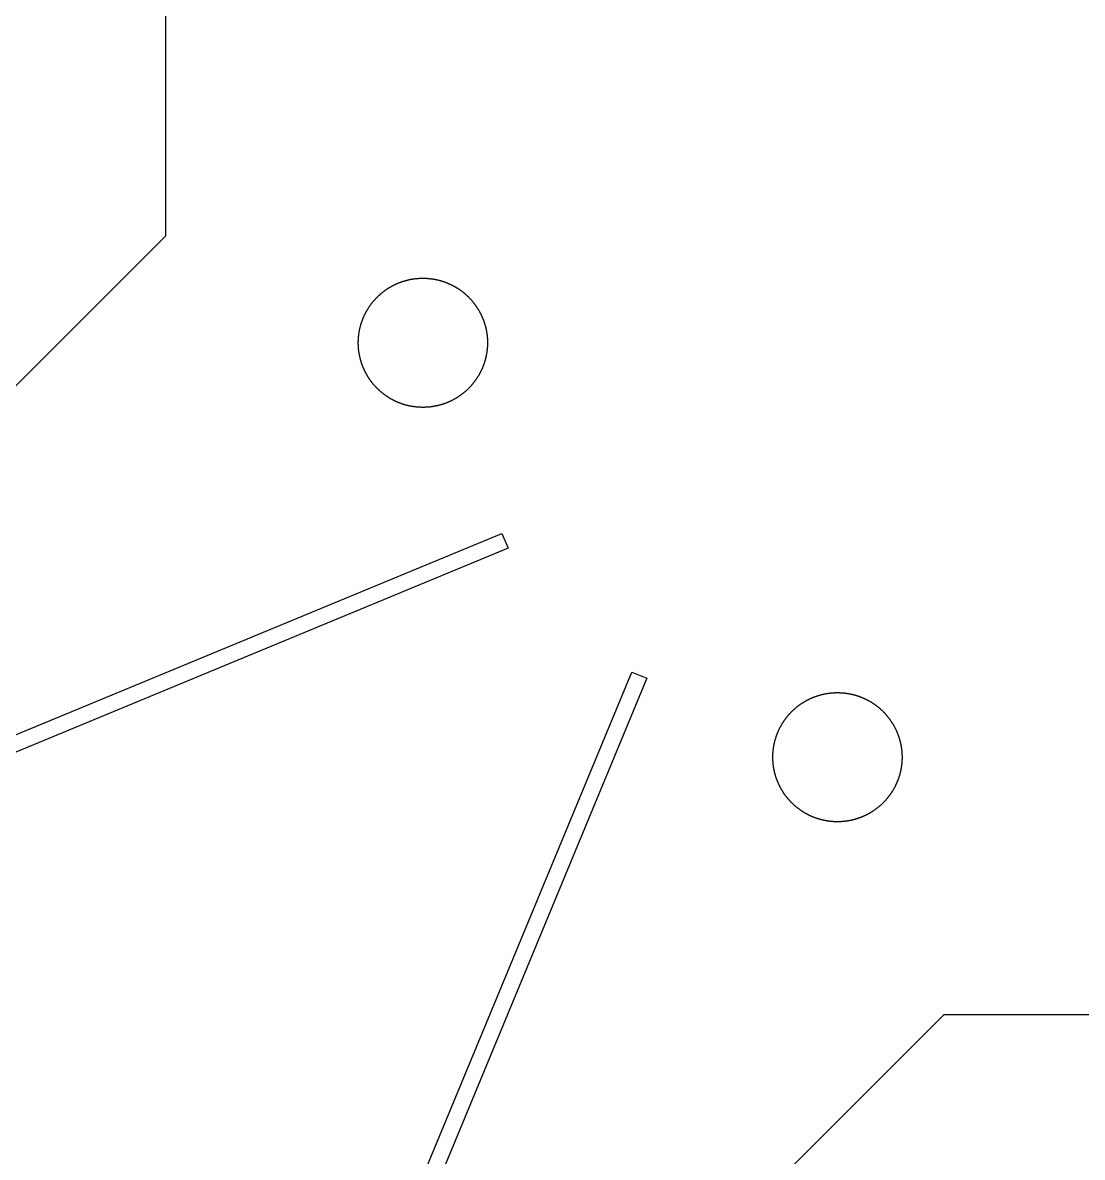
# Model space of a CAD drawing. Extents: x -13500 to 13500, y -13500 to 13500.
# Drawn here: x -7126 to -3845, y -7126 to -3612 of the extents above; entities that cross this region are included whole.
import ezdxf

# ---------------------------------------------------------------- set-up
doc = ezdxf.new("R2010")
doc.units = 13
doc.header["$MEASUREMENT"] = 0
doc.layers.add('L0D0', color=1, linetype='Continuous')

msp = doc.modelspace()

# ---------------------------------------------------------------- linework, layer by layer
at = {"layer": 'L0D0'}
for points in [[(-9954.968, -7034.036), (-12013.04, -2065.412), (-7680.969, -271.009), (-7661.835, -317.203), (-11947.712, -2092.471), (-9927.909, -6968.708), (-5642.031, -5193.439), (-5622.897, -5239.633)], [(-5886.245, -4803.08), (-5887.528, -4803.078), (-5888.81, -4803.068), (-5890.092, -4803.049), (-5891.374, -4803.022), (-5892.656, -4802.987), (-5893.938, -4802.944), (-5895.219, -4802.893), (-5896.5, -4802.833), (-5897.78, -4802.766), (-5899.06, -4802.69), (-5900.34, -4802.605), (-5901.619, -4802.513), (-5902.897, -4802.412), (-5904.175, -4802.304), (-5905.452, -4802.187), (-5906.728, -4802.061), (-5908.003, -4801.928), (-5909.277, -4801.786), (-5910.551, -4801.637), (-5911.824, -4801.479), (-5913.095, -4801.313), (-5914.365, -4801.139), (-5915.635, -4800.956), (-5916.903, -4800.766), (-5918.17, -4800.567), (-5919.435, -4800.361), (-5920.699, -4800.146), (-5921.962, -4799.923), (-5923.223, -4799.692), (-5924.483, -4799.453), (-5925.741, -4799.206), (-5926.998, -4798.951), (-5928.253, -4798.687), (-5929.506, -4798.416), (-5930.758, -4798.137), (-5932.007, -4797.85), (-5933.255, -4797.554), (-5934.501, -4797.251), (-5935.745, -4796.94), (-5936.987, -4796.62), (-5938.227, -4796.293), (-5939.464, -4795.958), (-5940.7, -4795.615), (-5941.933, -4795.264), (-5943.164, -4794.905), (-5944.393, -4794.538), (-5945.619, -4794.163), (-5946.843, -4793.781), (-5948.065, -4793.39), (-5949.283, -4792.992), (-5950.5, -4792.586), (-5951.713, -4792.172), (-5952.924, -4791.751), (-5954.133, -4791.321), (-5955.338, -4790.884), (-5956.541, -4790.44), (-5957.741, -4789.987), (-5958.937, -4789.527), (-5960.131, -4789.059), (-5961.322, -4788.584), (-5962.51, -4788.101), (-5963.695, -4787.61), (-5964.876, -4787.112), (-5966.054, -4786.606), (-5967.23, -4786.092), (-5968.401, -4785.571), (-5969.57, -4785.043), (-5970.734, -4784.507), (-5971.896, -4783.964), (-5973.054, -4783.413), (-5974.208, -4782.855), (-5975.359, -4782.289), (-5976.506, -4781.716), (-5977.65, -4781.136), (-5978.789, -4780.548), (-5979.925, -4779.953), (-5981.057, -4779.351), (-5982.186, -4778.742), (-5983.31, -4778.125), (-5984.43, -4777.501), (-5985.546, -4776.87), (-5986.659, -4776.232), (-5987.767, -4775.587), (-5988.871, -4774.934), (-5989.97, -4774.275), (-5991.066, -4773.608), (-5992.157, -4772.935), (-5993.244, -4772.254), (-5994.326, -4771.567), (-5995.404, -4770.872), (-5996.478, -4770.171), (-5997.547, -4769.463), (-5998.611, -4768.748), (-5999.671, -4768.026), (-6000.726, -4767.298), (-6001.777, -4766.563), (-6002.823, -4765.821), (-6003.864, -4765.072), (-6004.9, -4764.316), (-6005.931, -4763.554), (-6006.958, -4762.786), (-6007.979, -4762.011), (-6008.995, -4761.229), (-6010.007, -4760.441), (-6011.013, -4759.646), (-6012.014, -4758.845), (-6013.011, -4758.038), (-6014.001, -4757.224), (-6014.987, -4756.404), (-6015.967, -4755.577), (-6016.943, -4754.744), (-6017.912, -4753.905), (-6018.877, -4753.06), (-6019.835, -4752.209), (-6020.789, -4751.351), (-6021.737, -4750.488), (-6022.679, -4749.618), (-6023.616, -4748.742), (-6024.547, -4747.861), (-6025.472, -4746.973), (-6026.392, -4746.079), (-6027.306, -4745.18), (-6028.214, -4744.275), (-6029.116, -4743.364), (-6030.013, -4742.447), (-6030.903, -4741.524), (-6031.788, -4740.596), (-6032.667, -4739.662), (-6033.539, -4738.723), (-6034.406, -4737.778), (-6035.267, -4736.827), (-6036.121, -4735.871), (-6036.969, -4734.909), (-6037.811, -4733.942), (-6038.647, -4732.97), (-6039.477, -4731.992), (-6040.3, -4731.009), (-6041.117, -4730.021), (-6041.928, -4729.027), (-6042.732, -4728.029), (-6043.53, -4727.025), (-6044.322, -4726.016), (-6045.107, -4725.002), (-6045.885, -4723.983), (-6046.657, -4722.959), (-6047.422, -4721.93), (-6048.181, -4720.896), (-6048.933, -4719.858), (-6049.678, -4718.814), (-6050.417, -4717.766), (-6051.149, -4716.713), (-6051.874, -4715.656), (-6052.592, -4714.594), (-6053.304, -4713.527), (-6054.009, -4712.456), (-6054.706, -4711.38), (-6055.397, -4710.3), (-6056.081, -4709.215), (-6056.758, -4708.126), (-6057.428, -4707.033), (-6058.091, -4705.935), (-6058.747, -4704.833), (-6059.396, -4703.727), (-6060.038, -4702.617), (-6060.672, -4701.503), (-6061.3, -4700.385), (-6061.92, -4699.262), (-6062.533, -4698.136), (-6063.139, -4697.006), (-6063.737, -4695.872), (-6064.329, -4694.734), (-6064.913, -4693.593), (-6065.489, -4692.447), (-6066.059, -4691.298), (-6066.621, -4690.146), (-6067.175, -4688.989), (-6067.722, -4687.83), (-6068.262, -4686.667), (-6068.794, -4685.5), (-6069.319, -4684.33), (-6069.836, -4683.157), (-6070.345, -4681.98), (-6070.847, -4680.8), (-6071.342, -4679.617), (-6071.829, -4678.431), (-6072.308, -4677.241), (-6072.78, -4676.049), (-6073.244, -4674.854), (-6073.7, -4673.655), (-6074.149, -4672.454), (-6074.59, -4671.25), (-6075.023, -4670.043), (-6075.448, -4668.833), (-6075.866, -4667.621), (-6076.276, -4666.406), (-6076.678, -4665.188), (-6077.072, -4663.968), (-6077.459, -4662.746), (-6077.837, -4661.52), (-6078.208, -4660.293), (-6078.571, -4659.063), (-6078.926, -4657.831), (-6079.273, -4656.597), (-6079.612, -4655.36), (-6079.943, -4654.121), (-6080.267, -4652.88), (-6080.582, -4651.637), (-6080.889, -4650.392), (-6081.189, -4649.146), (-6081.48, -4647.897), (-6081.763, -4646.646), (-6082.039, -4645.394), (-6082.306, -4644.14), (-6082.565, -4642.884), (-6082.816, -4641.627), (-6083.059, -4640.368), (-6083.294, -4639.107), (-6083.521, -4637.845), (-6083.74, -4636.581), (-6083.951, -4635.317), (-6084.154, -4634.05), (-6084.348, -4632.783), (-6084.535, -4631.514), (-6084.713, -4630.244), (-6084.883, -4628.974), (-6085.045, -4627.702), (-6085.199, -4626.428), (-6085.344, -4625.155), (-6085.482, -4623.88), (-6085.611, -4622.604), (-6085.732, -4621.327), (-6085.845, -4620.05), (-6085.95, -4618.772), (-6086.046, -4617.493), (-6086.134, -4616.214), (-6086.214, -4614.934), (-6086.286, -4613.654), (-6086.35, -4612.373), (-6086.406, -4611.092), (-6086.453, -4609.811), (-6086.492, -4608.529), (-6086.523, -4607.247), (-6086.545, -4605.965), (-6086.56, -4604.683), (-6086.566, -4603.401), (-6086.564, -4602.118), (-6086.553, -4600.836), (-6086.535, -4599.554), (-6086.508, -4598.272), (-6086.473, -4596.99), (-6086.43, -4595.709), (-6086.379, -4594.427), (-6086.319, -4593.147), (-6086.251, -4591.866), (-6086.175, -4590.586), (-6086.091, -4589.307), (-6085.999, -4588.028), (-6085.898, -4586.749), (-6085.789, -4585.472), (-6085.672, -4584.195), (-6085.547, -4582.919), (-6085.414, -4581.643), (-6085.272, -4580.369), (-6085.123, -4579.095), (-6084.965, -4577.823), (-6084.799, -4576.551), (-6084.625, -4575.281), (-6084.442, -4574.012), (-6084.252, -4572.744), (-6084.053, -4571.477), (-6083.847, -4570.211), (-6083.632, -4568.947), (-6083.409, -4567.684), (-6083.178, -4566.423), (-6082.939, -4565.163), (-6082.692, -4563.905), (-6082.437, -4562.648), (-6082.173, -4561.393), (-6081.902, -4560.14), (-6081.623, -4558.889), (-6081.335, -4557.639), (-6081.04, -4556.391), (-6080.737, -4555.145), (-6080.425, -4553.901), (-6080.106, -4552.659), (-6079.779, -4551.42), (-6079.444, -4550.182), (-6079.101, -4548.946), (-6078.75, -4547.713), (-6078.391, -4546.482), (-6078.024, -4545.253), (-6077.649, -4544.027), (-6077.267, -4542.803), (-6076.876, -4541.582), (-6076.478, -4540.363), (-6076.072, -4539.147), (-6075.658, -4537.933), (-6075.237, -4536.722), (-6074.807, -4535.514), (-6074.37, -4534.308), (-6073.925, -4533.105), (-6073.473, -4531.906), (-6073.013, -4530.709), (-6072.545, -4529.515), (-6072.069, -4528.324), (-6071.586, -4527.136), (-6071.096, -4525.952), (-6070.597, -4524.77), (-6070.092, -4523.592), (-6069.578, -4522.417), (-6069.057, -4521.245), (-6068.529, -4520.077), (-6067.993, -4518.912), (-6067.45, -4517.75), (-6066.899, -4516.592), (-6066.34, -4515.438), (-6065.775, -4514.287), (-6065.202, -4513.14), (-6064.622, -4511.997), (-6064.034, -4510.857), (-6063.439, -4509.721), (-6062.837, -4508.589), (-6062.227, -4507.461), (-6061.611, -4506.336), (-6060.987, -4505.216), (-6060.356, -4504.1), (-6059.718, -4502.988), (-6059.072, -4501.88), (-6058.42, -4500.776), (-6057.761, -4499.676), (-6057.094, -4498.58), (-6056.421, -4497.489), (-6055.74, -4496.402), (-6055.053, -4495.32), (-6054.358, -4494.242), (-6053.657, -4493.168), (-6052.949, -4492.099), (-6052.234, -4491.035), (-6051.512, -4489.975), (-6050.784, -4488.92), (-6050.048, -4487.869), (-6049.306, -4486.824), (-6048.558, -4485.783), (-6047.802, -4484.746), (-6047.04, -4483.715), (-6046.272, -4482.689), (-6045.497, -4481.667), (-6044.715, -4480.651), (-6043.927, -4479.639), (-6043.132, -4478.633), (-6042.331, -4477.632), (-6041.523, -4476.636), (-6040.71, -4475.645), (-6039.889, -4474.659), (-6039.063, -4473.679), (-6038.23, -4472.704), (-6037.391, -4471.734), (-6036.546, -4470.77), (-6035.695, -4469.811), (-6034.837, -4468.858), (-6033.973, -4467.91), (-6033.104, -4466.967), (-6032.228, -4466.031), (-6031.346, -4465.1), (-6030.459, -4464.174), (-6029.565, -4463.254), (-6028.666, -4462.341), (-6027.761, -4461.432), (-6026.85, -4460.53), (-6025.933, -4459.634), (-6025.01, -4458.743), (-6024.082, -4457.858), (-6023.148, -4456.98), (-6022.208, -4456.107), (-6021.263, -4455.24), (-6020.313, -4454.38), (-6019.357, -4453.525), (-6018.395, -4452.677), (-6017.428, -4451.835), (-6016.456, -4450.999), (-6015.478, -4450.169), (-6014.495, -4449.346), (-6013.507, -4448.529), (-6012.513, -4447.718), (-6011.515, -4446.914), (-6010.511, -4446.116), (-6009.502, -4445.325), (-6008.488, -4444.54), (-6007.469, -4443.761), (-6006.445, -4442.989), (-6005.416, -4442.224), (-6004.382, -4441.465), (-6003.344, -4440.713), (-6002.3, -4439.968), (-6001.252, -4439.229), (-6000.199, -4438.497), (-5999.142, -4437.772), (-5998.08, -4437.054), (-5997.013, -4436.342), (-5995.942, -4435.638), (-5994.866, -4434.94), (-5993.786, -4434.249), (-5992.701, -4433.565), (-5991.612, -4432.888), (-5990.519, -4432.218), (-5989.421, -4431.555), (-5988.319, -4430.899), (-5987.213, -4430.25), (-5986.103, -4429.609), (-5984.989, -4428.974), (-5983.87, -4428.347), (-5982.748, -4427.726), (-5981.622, -4427.113), (-5980.492, -4426.507), (-5979.358, -4425.909), (-5978.22, -4425.318), (-5977.078, -4424.734), (-5975.933, -4424.157), (-5974.784, -4423.588), (-5973.632, -4423.026), (-5972.475, -4422.471), (-5971.316, -4421.924), (-5970.152, -4421.385), (-5968.986, -4420.852), (-5967.816, -4420.328), (-5966.642, -4419.811), (-5965.466, -4419.301), (-5964.286, -4418.799), (-5963.103, -4418.304), (-5961.917, -4417.817), (-5960.727, -4417.338), (-5959.535, -4416.866), (-5958.339, -4416.402), (-5957.141, -4415.946), (-5955.94, -4415.497), (-5954.736, -4415.057), (-5953.529, -4414.623), (-5952.319, -4414.198), (-5951.107, -4413.78), (-5949.892, -4413.37), (-5948.674, -4412.968), (-5947.454, -4412.574), (-5946.231, -4412.187), (-5945.006, -4411.809), (-5943.779, -4411.438), (-5942.549, -4411.075), (-5941.317, -4410.72), (-5940.082, -4410.373), (-5938.846, -4410.034), (-5937.607, -4409.703), (-5936.366, -4409.38), (-5935.123, -4409.064), (-5933.878, -4408.757), (-5932.631, -4408.458), (-5931.383, -4408.166), (-5930.132, -4407.883), (-5928.88, -4407.608), (-5927.626, -4407.34), (-5926.37, -4407.081), (-5925.112, -4406.83), (-5923.853, -4406.587), (-5922.593, -4406.352), (-5921.331, -4406.125), (-5920.067, -4405.906), (-5918.802, -4405.695), (-5917.536, -4405.493), (-5916.269, -4405.298), (-5915, -4405.112), (-5913.73, -4404.934), (-5912.459, -4404.763), (-5911.187, -4404.602), (-5909.914, -4404.448), (-5908.64, -4404.302), (-5907.365, -4404.165), (-5906.09, -4404.035), (-5904.813, -4403.914), (-5903.536, -4403.801), (-5902.258, -4403.697), (-5900.979, -4403.6), (-5899.7, -4403.512), (-5898.42, -4403.432), (-5897.14, -4403.36), (-5895.859, -4403.296), (-5894.578, -4403.241), (-5893.297, -4403.193), (-5892.015, -4403.154), (-5890.733, -4403.124), (-5889.451, -4403.101), (-5888.169, -4403.087), (-5886.887, -4403.08), (-5885.604, -4403.083), (-5884.322, -4403.093), (-5883.04, -4403.111), (-5881.758, -4403.138), (-5880.476, -4403.173), (-5879.195, -4403.216), (-5877.913, -4403.267), (-5876.632, -4403.327), (-5875.352, -4403.395), (-5874.072, -4403.471), (-5872.792, -4403.555), (-5871.513, -4403.647), (-5870.235, -4403.748), (-5868.958, -4403.857), (-5867.681, -4403.974), (-5866.404, -4404.099), (-5865.129, -4404.232), (-5863.855, -4404.374), (-5862.581, -4404.524), (-5861.309, -4404.681), (-5860.037, -4404.847), (-5858.767, -4405.022), (-5857.497, -4405.204), (-5856.229, -4405.394), (-5854.963, -4405.593), (-5853.697, -4405.8), (-5852.433, -4406.014), (-5851.17, -4406.237), (-5849.909, -4406.468), (-5848.649, -4406.707), (-5847.391, -4406.954), (-5846.134, -4407.21), (-5844.879, -4407.473), (-5843.626, -4407.744), (-5842.374, -4408.024), (-5841.125, -4408.311), (-5839.877, -4408.606), (-5838.631, -4408.91), (-5837.387, -4409.221), (-5836.145, -4409.54), (-5834.905, -4409.867), (-5833.668, -4410.203), (-5832.432, -4410.546), (-5831.199, -4410.897), (-5829.968, -4411.256), (-5828.739, -4411.622), (-5827.513, -4411.997), (-5826.289, -4412.38), (-5825.068, -4412.77), (-5823.849, -4413.168), (-5822.632, -4413.574), (-5821.419, -4413.988), (-5820.208, -4414.41), (-5818.999, -4414.839), (-5817.794, -4415.276), (-5816.591, -4415.721), (-5815.392, -4416.173), (-5814.195, -4416.633), (-5813.001, -4417.101), (-5811.81, -4417.577), (-5810.622, -4418.06), (-5809.437, -4418.551), (-5808.256, -4419.049), (-5807.078, -4419.555), (-5805.903, -4420.068), (-5804.731, -4420.589), (-5803.563, -4421.117), (-5802.398, -4421.653), (-5801.236, -4422.197), (-5800.078, -4422.748), (-5798.924, -4423.306), (-5797.773, -4423.871), (-5796.626, -4424.444), (-5795.482, -4425.025), (-5794.343, -4425.612), (-5793.207, -4426.207), (-5792.075, -4426.809), (-5790.947, -4427.419), (-5789.822, -4428.036), (-5788.702, -4428.659), (-5787.586, -4429.29), (-5786.474, -4429.929), (-5785.365, -4430.574), (-5784.262, -4431.226), (-5783.162, -4431.886), (-5782.066, -4432.552), (-5780.975, -4433.226), (-5779.888, -4433.906), (-5778.806, -4434.594), (-5777.728, -4435.288), (-5776.654, -4435.989), (-5775.585, -4436.697), (-5774.521, -4437.412), (-5773.461, -4438.134), (-5772.406, -4438.863), (-5771.355, -4439.598), (-5770.31, -4440.34), (-5769.269, -4441.089), (-5768.232, -4441.844), (-5767.201, -4442.606), (-5766.175, -4443.375), (-5765.153, -4444.15), (-5764.137, -4444.931), (-5763.125, -4445.72), (-5762.119, -4446.514), (-5761.118, -4447.315), (-5760.122, -4448.123), (-5759.131, -4448.937), (-5758.145, -4449.757), (-5757.165, -4450.583), (-5756.19, -4451.416), (-5755.22, -4452.255), (-5754.256, -4453.1), (-5753.297, -4453.952), (-5752.343, -4454.809), (-5751.396, -4455.673), (-5750.453, -4456.543), (-5749.517, -4457.418), (-5748.585, -4458.3), (-5747.66, -4459.187), (-5746.74, -4460.081), (-5745.826, -4460.98), (-5744.918, -4461.886), (-5744.016, -4462.797), (-5743.119, -4463.714), (-5742.229, -4464.636), (-5741.344, -4465.564), (-5740.465, -4466.498), (-5739.593, -4467.438), (-5738.726, -4468.383), (-5737.866, -4469.334), (-5737.011, -4470.29), (-5736.163, -4471.251), (-5735.321, -4472.218), (-5734.485, -4473.191), (-5733.655, -4474.168), (-5732.832, -4475.151), (-5732.015, -4476.14), (-5731.204, -4477.133), (-5730.4, -4478.132), (-5729.602, -4479.136), (-5728.811, -4480.144), (-5728.026, -4481.158), (-5727.247, -4482.177), (-5726.475, -4483.201), (-5725.71, -4484.23), (-5724.951, -4485.264), (-5724.199, -4486.303), (-5723.454, -4487.346), (-5722.715, -4488.394), (-5721.983, -4489.447), (-5721.258, -4490.504), (-5720.54, -4491.567), (-5719.828, -4492.633), (-5719.124, -4493.705), (-5718.426, -4494.78), (-5717.735, -4495.861), (-5717.051, -4496.945), (-5716.374, -4498.034), (-5715.704, -4499.128), (-5715.041, -4500.225), (-5714.385, -4501.327), (-5713.736, -4502.433), (-5713.094, -4503.543), (-5712.46, -4504.657), (-5711.832, -4505.776), (-5711.212, -4506.898), (-5710.599, -4508.024), (-5709.993, -4509.154), (-5709.395, -4510.288), (-5708.803, -4511.426), (-5708.219, -4512.568), (-5707.643, -4513.713), (-5707.074, -4514.862), (-5706.512, -4516.015), (-5705.957, -4517.171), (-5705.41, -4518.331), (-5704.87, -4519.494), (-5704.338, -4520.66), (-5703.814, -4521.831), (-5703.296, -4523.004), (-5702.787, -4524.181), (-5702.285, -4525.36), (-5701.79, -4526.544), (-5701.303, -4527.73), (-5700.824, -4528.919), (-5700.352, -4530.111), (-5699.888, -4531.307), (-5699.432, -4532.505), (-5698.983, -4533.706), (-5698.542, -4534.911), (-5698.109, -4536.117), (-5697.684, -4537.327), (-5697.266, -4538.539), (-5696.856, -4539.754), (-5696.454, -4540.972), (-5696.06, -4542.192), (-5695.673, -4543.415), (-5695.295, -4544.64), (-5694.924, -4545.867), (-5694.561, -4547.097), (-5694.206, -4548.329), (-5693.859, -4549.564), (-5693.52, -4550.8), (-5693.189, -4552.039), (-5692.865, -4553.28), (-5692.55, -4554.523), (-5692.243, -4555.768), (-5691.943, -4557.015), (-5691.652, -4558.264), (-5691.369, -4559.514), (-5691.093, -4560.767), (-5690.826, -4562.021), (-5690.567, -4563.276), (-5690.316, -4564.534), (-5690.073, -4565.793), (-5689.838, -4567.053), (-5689.611, -4568.315), (-5689.392, -4569.579), (-5689.181, -4570.844), (-5688.979, -4572.11), (-5688.784, -4573.377), (-5688.598, -4574.646), (-5688.419, -4575.916), (-5688.249, -4577.187), (-5688.087, -4578.459), (-5687.934, -4579.732), (-5687.788, -4581.006), (-5687.651, -4582.281), (-5687.521, -4583.557), (-5687.4, -4584.833), (-5687.287, -4586.11), (-5687.183, -4587.388), (-5687.086, -4588.667), (-5686.998, -4589.946), (-5686.918, -4591.226), (-5686.846, -4592.506), (-5686.782, -4593.787), (-5686.727, -4595.068), (-5686.679, -4596.349), (-5686.64, -4597.631), (-5686.609, -4598.913), (-5686.587, -4600.195), (-5686.572, -4601.477), (-5686.566, -4602.76), (-5686.568, -4604.042), (-5686.579, -4605.324), (-5686.597, -4606.606), (-5686.624, -4607.888), (-5686.659, -4609.17), (-5686.702, -4610.452), (-5686.753, -4611.733), (-5686.813, -4613.014), (-5686.881, -4614.294), (-5686.957, -4615.574), (-5687.041, -4616.854), (-5687.133, -4618.133), (-5687.234, -4619.411), (-5687.343, -4620.689), (-5687.46, -4621.966), (-5687.585, -4623.242), (-5687.718, -4624.517), (-5687.86, -4625.792), (-5688.009, -4627.065), (-5688.167, -4628.338), (-5688.333, -4629.609), (-5688.508, -4630.88), (-5688.69, -4632.149), (-5688.88, -4633.417), (-5689.079, -4634.684), (-5689.285, -4635.949), (-5689.5, -4637.213), (-5689.723, -4638.476), (-5689.954, -4639.737), (-5690.193, -4640.997), (-5690.44, -4642.255), (-5690.696, -4643.512), (-5690.959, -4644.767), (-5691.23, -4646.02), (-5691.509, -4647.272), (-5691.797, -4648.521), (-5692.092, -4649.769), (-5692.395, -4651.015), (-5692.707, -4652.259), (-5693.026, -4653.501), (-5693.353, -4654.741), (-5693.688, -4655.978), (-5694.032, -4657.214), (-5694.383, -4658.447), (-5694.742, -4659.678), (-5695.108, -4660.907), (-5695.483, -4662.133), (-5695.866, -4663.357), (-5696.256, -4664.579), (-5696.654, -4665.798), (-5697.06, -4667.014), (-5697.474, -4668.228), (-5697.896, -4669.439), (-5698.325, -4670.647), (-5698.762, -4671.852), (-5699.207, -4673.055), (-5699.659, -4674.255), (-5700.119, -4675.452), (-5700.587, -4676.645), (-5701.063, -4677.836), (-5701.546, -4679.024), (-5702.036, -4680.209), (-5702.535, -4681.39), (-5703.041, -4682.569), (-5703.554, -4683.744), (-5704.075, -4684.915), (-5704.603, -4686.084), (-5705.139, -4687.249), (-5705.683, -4688.41), (-5706.233, -4689.568), (-5706.792, -4690.722), (-5707.357, -4691.873), (-5707.93, -4693.02), (-5708.511, -4694.164), (-5709.098, -4695.304), (-5709.693, -4696.439), (-5710.295, -4697.572), (-5710.905, -4698.7), (-5711.521, -4699.824), (-5712.145, -4700.944), (-5712.776, -4702.061), (-5713.414, -4703.173), (-5714.06, -4704.281), (-5714.712, -4705.385), (-5715.372, -4706.484), (-5716.038, -4707.58), (-5716.712, -4708.671), (-5717.392, -4709.758), (-5718.079, -4710.84), (-5718.774, -4711.918), (-5719.475, -4712.992), (-5720.183, -4714.061), (-5720.898, -4715.125), (-5721.62, -4716.185), (-5722.348, -4717.24), (-5723.084, -4718.291), (-5723.826, -4719.337), (-5724.574, -4720.378), (-5725.33, -4721.414), (-5726.092, -4722.445), (-5726.86, -4723.472), (-5727.636, -4724.493), (-5728.417, -4725.51), (-5729.205, -4726.521), (-5730, -4727.527), (-5730.801, -4728.529), (-5731.609, -4729.525), (-5732.423, -4730.516), (-5733.243, -4731.501), (-5734.069, -4732.482), (-5734.902, -4733.457), (-5735.741, -4734.426), (-5736.586, -4735.391), (-5737.438, -4736.35), (-5738.295, -4737.303), (-5739.159, -4738.251), (-5740.028, -4739.193), (-5740.904, -4740.13), (-5741.786, -4741.061), (-5742.673, -4741.986), (-5743.567, -4742.906), (-5744.466, -4743.82), (-5745.372, -4744.728), (-5746.283, -4745.63), (-5747.199, -4746.527), (-5748.122, -4747.417), (-5749.05, -4748.302), (-5749.984, -4749.181), (-5750.924, -4750.053), (-5751.869, -4750.92), (-5752.819, -4751.781), (-5753.776, -4752.635), (-5754.737, -4753.483), (-5755.704, -4754.325), (-5756.676, -4755.161), (-5757.654, -4755.991), (-5758.637, -4756.814), (-5759.625, -4757.631), (-5760.619, -4758.442), (-5761.618, -4759.246), (-5762.621, -4760.044), (-5763.63, -4760.836), (-5764.644, -4761.621), (-5765.663, -4762.399), (-5766.687, -4763.171), (-5767.716, -4763.936), (-5768.75, -4764.695), (-5769.788, -4765.447), (-5770.832, -4766.192), (-5771.88, -4766.931), (-5772.933, -4767.663), (-5773.99, -4768.388), (-5775.053, -4769.106), (-5776.119, -4769.818), (-5777.191, -4770.523), (-5778.266, -4771.221), (-5779.347, -4771.911), (-5780.431, -4772.595), (-5781.52, -4773.272), (-5782.614, -4773.942), (-5783.711, -4774.605), (-5784.813, -4775.261), (-5785.919, -4775.91), (-5787.029, -4776.552), (-5788.143, -4777.186), (-5789.262, -4777.814), (-5790.384, -4778.434), (-5791.51, -4779.047), (-5792.64, -4779.653), (-5793.774, -4780.252), (-5794.912, -4780.843), (-5796.054, -4781.427), (-5797.199, -4782.003), (-5798.348, -4782.573), (-5799.501, -4783.135), (-5800.657, -4783.689), (-5801.817, -4784.236), (-5802.98, -4784.776), (-5804.146, -4785.308), (-5805.316, -4785.833), (-5806.49, -4786.35), (-5807.666, -4786.86), (-5808.846, -4787.362), (-5810.029, -4787.856), (-5811.216, -4788.343), (-5812.405, -4788.822), (-5813.597, -4789.294), (-5814.793, -4789.758), (-5815.991, -4790.214), (-5817.192, -4790.663), (-5818.396, -4791.104), (-5819.603, -4791.537), (-5820.813, -4791.963), (-5822.025, -4792.38), (-5823.24, -4792.79), (-5824.458, -4793.192), (-5825.678, -4793.586), (-5826.901, -4793.973), (-5828.126, -4794.352), (-5829.353, -4794.722), (-5830.583, -4795.085), (-5831.815, -4795.44), (-5833.05, -4795.787), (-5834.286, -4796.126), (-5835.525, -4796.458), (-5836.766, -4796.781), (-5838.009, -4797.096), (-5839.254, -4797.404), (-5840.501, -4797.703), (-5841.749, -4797.994), (-5843, -4798.278), (-5844.252, -4798.553), (-5845.506, -4798.82), (-5846.762, -4799.079), (-5848.02, -4799.33), (-5849.279, -4799.574), (-5850.539, -4799.809), (-5851.801, -4800.036), (-5853.065, -4800.254), (-5854.33, -4800.465), (-5855.596, -4800.668), (-5856.863, -4800.862), (-5858.132, -4801.049), (-5859.402, -4801.227), (-5860.673, -4801.397), (-5861.945, -4801.559), (-5863.218, -4801.713), (-5864.492, -4801.858), (-5865.767, -4801.996), (-5867.042, -4802.125), (-5868.319, -4802.246), (-5869.596, -4802.359), (-5870.874, -4802.464), (-5872.153, -4802.56), (-5873.432, -4802.648), (-5874.712, -4802.729), (-5875.992, -4802.8), (-5877.273, -4802.864), (-5878.554, -4802.92), (-5879.835, -4802.967), (-5881.117, -4803.006), (-5882.399, -4803.037), (-5883.681, -4803.059), (-5884.963, -4803.074)], [(-2065.412, -12013.04), (-7034.036, -9954.968), (-5239.633, -5622.897), (-5193.439, -5642.031), (-6968.708, -9927.909), (-2092.471, -11947.712), (-317.203, -7661.835), (-271.009, -7680.969)], [(-4603.401, -6086.566), (-4604.683, -6086.56), (-4605.965, -6086.545), (-4607.247, -6086.523), (-4608.529, -6086.492), (-4609.811, -6086.453), (-4611.092, -6086.406), (-4612.373, -6086.35), (-4613.654, -6086.286), (-4614.934, -6086.214), (-4616.214, -6086.134), (-4617.493, -6086.046), (-4618.772, -6085.95), (-4620.05, -6085.845), (-4621.327, -6085.732), (-4622.604, -6085.611), (-4623.88, -6085.482), (-4625.155, -6085.344), (-4626.428, -6085.199), (-4627.702, -6085.045), (-4628.974, -6084.883), (-4630.244, -6084.713), (-4631.514, -6084.535), (-4632.783, -6084.348), (-4634.05, -6084.154), (-4635.317, -6083.951), (-4636.581, -6083.74), (-4637.845, -6083.521), (-4639.107, -6083.294), (-4640.368, -6083.059), (-4641.627, -6082.816), (-4642.884, -6082.565), (-4644.14, -6082.306), (-4645.394, -6082.039), (-4646.646, -6081.763), (-4647.897, -6081.48), (-4649.146, -6081.189), (-4650.392, -6080.889), (-4651.637, -6080.582), (-4652.88, -6080.267), (-4654.121, -6079.943), (-4655.36, -6079.612), (-4656.597, -6079.273), (-4657.831, -6078.926), (-4659.063, -6078.571), (-4660.293, -6078.208), (-4661.52, -6077.837), (-4662.746, -6077.459), (-4663.968, -6077.072), (-4665.188, -6076.678), (-4666.406, -6076.276), (-4667.621, -6075.866), (-4668.833, -6075.448), (-4670.043, -6075.023), (-4671.25, -6074.59), (-4672.454, -6074.149), (-4673.655, -6073.7), (-4674.854, -6073.244), (-4676.049, -6072.78), (-4677.241, -6072.308), (-4678.431, -6071.829), (-4679.617, -6071.342), (-4680.8, -6070.847), (-4681.98, -6070.345), (-4683.157, -6069.836), (-4684.33, -6069.319), (-4685.5, -6068.794), (-4686.667, -6068.262), (-4687.83, -6067.722), (-4688.989, -6067.175), (-4690.146, -6066.621), (-4691.298, -6066.059), (-4692.447, -6065.489), (-4693.593, -6064.913), (-4694.734, -6064.329), (-4695.872, -6063.737), (-4697.006, -6063.139), (-4698.136, -6062.533), (-4699.262, -6061.92), (-4700.385, -6061.3), (-4701.503, -6060.672), (-4702.617, -6060.038), (-4703.727, -6059.396), (-4704.833, -6058.747), (-4705.935, -6058.091), (-4707.033, -6057.428), (-4708.126, -6056.758), (-4709.215, -6056.081), (-4710.3, -6055.397), (-4711.38, -6054.706), (-4712.456, -6054.009), (-4713.527, -6053.304), (-4714.594, -6052.592), (-4715.656, -6051.874), (-4716.713, -6051.149), (-4717.766, -6050.417), (-4718.814, -6049.678), (-4719.858, -6048.933), (-4720.896, -6048.181), (-4721.93, -6047.422), (-4722.959, -6046.657), (-4723.983, -6045.885), (-4725.002, -6045.107), (-4726.016, -6044.322), (-4727.025, -6043.53), (-4728.029, -6042.732), (-4729.027, -6041.928), (-4730.021, -6041.117), (-4731.009, -6040.3), (-4731.992, -6039.477), (-4732.97, -6038.647), (-4733.942, -6037.811), (-4734.909, -6036.969), (-4735.871, -6036.121), (-4736.827, -6035.267), (-4737.778, -6034.406), (-4738.723, -6033.539), (-4739.662, -6032.667), (-4740.596, -6031.788), (-4741.524, -6030.903), (-4742.447, -6030.013), (-4743.364, -6029.116), (-4744.275, -6028.214), (-4745.18, -6027.306), (-4746.079, -6026.392), (-4746.973, -6025.472), (-4747.861, -6024.547), (-4748.742, -6023.616), (-4749.618, -6022.679), (-4750.488, -6021.737), (-4751.351, -6020.789), (-4752.209, -6019.835), (-4753.06, -6018.877), (-4753.905, -6017.912), (-4754.744, -6016.943), (-4755.577, -6015.967), (-4756.404, -6014.987), (-4757.224, -6014.001), (-4758.038, -6013.011), (-4758.845, -6012.014), (-4759.646, -6011.013), (-4760.441, -6010.007), (-4761.229, -6008.995), (-4762.011, -6007.979), (-4762.786, -6006.958), (-4763.554, -6005.931), (-4764.316, -6004.9), (-4765.072, -6003.864), (-4765.821, -6002.823), (-4766.563, -6001.777), (-4767.298, -6000.726), (-4768.026, -5999.671), (-4768.748, -5998.611), (-4769.463, -5997.547), (-4770.171, -5996.478), (-4770.872, -5995.404), (-4771.567, -5994.326), (-4772.254, -5993.244), (-4772.935, -5992.157), (-4773.608, -5991.066), (-4774.275, -5989.97), (-4774.934, -5988.871), (-4775.587, -5987.767), (-4776.232, -5986.659), (-4776.87, -5985.546), (-4777.501, -5984.43), (-4778.125, -5983.31), (-4778.742, -5982.186), (-4779.351, -5981.057), (-4779.953, -5979.925), (-4780.548, -5978.789), (-4781.136, -5977.65), (-4781.716, -5976.506), (-4782.289, -5975.359), (-4782.855, -5974.208), (-4783.413, -5973.054), (-4783.964, -5971.896), (-4784.507, -5970.734), (-4785.043, -5969.57), (-4785.571, -5968.401), (-4786.092, -5967.23), (-4786.606, -5966.054), (-4787.112, -5964.876), (-4787.61, -5963.695), (-4788.101, -5962.51), (-4788.584, -5961.322), (-4789.059, -5960.131), (-4789.527, -5958.937), (-4789.987, -5957.741), (-4790.44, -5956.541), (-4790.884, -5955.338), (-4791.321, -5954.133), (-4791.751, -5952.924), (-4792.172, -5951.713), (-4792.586, -5950.5), (-4792.992, -5949.283), (-4793.39, -5948.065), (-4793.781, -5946.843), (-4794.163, -5945.619), (-4794.538, -5944.393), (-4794.905, -5943.164), (-4795.264, -5941.933), (-4795.615, -5940.7), (-4795.958, -5939.464), (-4796.293, -5938.227), (-4796.62, -5936.987), (-4796.94, -5935.745), (-4797.251, -5934.501), (-4797.554, -5933.255), (-4797.85, -5932.007), (-4798.137, -5930.758), (-4798.416, -5929.506), (-4798.687, -5928.253), (-4798.951, -5926.998), (-4799.206, -5925.741), (-4799.453, -5924.483), (-4799.692, -5923.223), (-4799.923, -5921.962), (-4800.146, -5920.699), (-4800.361, -5919.435), (-4800.567, -5918.17), (-4800.766, -5916.903), (-4800.956, -5915.635), (-4801.139, -5914.365), (-4801.313, -5913.095), (-4801.479, -5911.824), (-4801.637, -5910.551), (-4801.786, -5909.277), (-4801.928, -5908.003), (-4802.061, -5906.728), (-4802.187, -5905.452), (-4802.304, -5904.175), (-4802.412, -5902.897), (-4802.513, -5901.619), (-4802.605, -5900.34), (-4802.69, -5899.06), (-4802.766, -5897.78), (-4802.833, -5896.5), (-4802.893, -5895.219), (-4802.944, -5893.938), (-4802.987, -5892.656), (-4803.022, -5891.374), (-4803.049, -5890.092), (-4803.068, -5888.81), (-4803.078, -5887.528), (-4803.08, -5886.245), (-4803.074, -5884.963), (-4803.059, -5883.681), (-4803.037, -5882.399), (-4803.006, -5881.117), (-4802.967, -5879.835), (-4802.92, -5878.554), (-4802.864, -5877.273), (-4802.8, -5875.992), (-4802.729, -5874.712), (-4802.648, -5873.432), (-4802.56, -5872.153), (-4802.464, -5870.874), (-4802.359, -5869.596), (-4802.246, -5868.319), (-4802.125, -5867.042), (-4801.996, -5865.767), (-4801.858, -5864.492), (-4801.713, -5863.218), (-4801.559, -5861.945), (-4801.397, -5860.673), (-4801.227, -5859.402), (-4801.049, -5858.132), (-4800.862, -5856.863), (-4800.668, -5855.596), (-4800.465, -5854.33), (-4800.254, -5853.065), (-4800.036, -5851.801), (-4799.809, -5850.539), (-4799.574, -5849.279), (-4799.33, -5848.02), (-4799.079, -5846.762), (-4798.82, -5845.506), (-4798.553, -5844.252), (-4798.278, -5843), (-4797.994, -5841.749), (-4797.703, -5840.501), (-4797.404, -5839.254), (-4797.096, -5838.009), (-4796.781, -5836.766), (-4796.458, -5835.525), (-4796.126, -5834.286), (-4795.787, -5833.05), (-4795.44, -5831.815), (-4795.085, -5830.583), (-4794.722, -5829.353), (-4794.352, -5828.126), (-4793.973, -5826.901), (-4793.586, -5825.678), (-4793.192, -5824.458), (-4792.79, -5823.24), (-4792.38, -5822.025), (-4791.963, -5820.813), (-4791.537, -5819.603), (-4791.104, -5818.396), (-4790.663, -5817.192), (-4790.214, -5815.991), (-4789.758, -5814.793), (-4789.294, -5813.597), (-4788.822, -5812.405), (-4788.343, -5811.216), (-4787.856, -5810.029), (-4787.362, -5808.846), (-4786.86, -5807.666), (-4786.35, -5806.49), (-4785.833, -5805.316), (-4785.308, -5804.146), (-4784.776, -5802.98), (-4784.236, -5801.817), (-4783.689, -5800.657), (-4783.135, -5799.501), (-4782.573, -5798.348), (-4782.003, -5797.199), (-4781.427, -5796.054), (-4780.843, -5794.912), (-4780.252, -5793.774), (-4779.653, -5792.64), (-4779.047, -5791.51), (-4778.434, -5790.384), (-4777.814, -5789.262), (-4777.186, -5788.143), (-4776.552, -5787.029), (-4775.91, -5785.919), (-4775.261, -5784.813), (-4774.605, -5783.711), (-4773.942, -5782.614), (-4773.272, -5781.52), (-4772.595, -5780.431), (-4771.911, -5779.347), (-4771.221, -5778.266), (-4770.523, -5777.191), (-4769.818, -5776.119), (-4769.106, -5775.053), (-4768.388, -5773.99), (-4767.663, -5772.933), (-4766.931, -5771.88), (-4766.192, -5770.832), (-4765.447, -5769.788), (-4764.695, -5768.75), (-4763.936, -5767.716), (-4763.171, -5766.687), (-4762.399, -5765.663), (-4761.621, -5764.644), (-4760.836, -5763.63), (-4760.044, -5762.621), (-4759.246, -5761.618), (-4758.442, -5760.619), (-4757.631, -5759.625), (-4756.814, -5758.637), (-4755.991, -5757.654), (-4755.161, -5756.676), (-4754.325, -5755.704), (-4753.483, -5754.737), (-4752.635, -5753.776), (-4751.781, -5752.819), (-4750.92, -5751.869), (-4750.053, -5750.924), (-4749.181, -5749.984), (-4748.302, -5749.05), (-4747.417, -5748.122), (-4746.527, -5747.199), (-4745.63, -5746.283), (-4744.728, -5745.372), (-4743.82, -5744.466), (-4742.906, -5743.567), (-4741.986, -5742.673), (-4741.061, -5741.786), (-4740.13, -5740.904), (-4739.193, -5740.028), (-4738.251, -5739.159), (-4737.303, -5738.295), (-4736.35, -5737.438), (-4735.391, -5736.586), (-4734.426, -5735.741), (-4733.457, -5734.902), (-4732.482, -5734.069), (-4731.501, -5733.243), (-4730.516, -5732.423), (-4729.525, -5731.609), (-4728.529, -5730.801), (-4727.527, -5730), (-4726.521, -5729.205), (-4725.51, -5728.417), (-4724.493, -5727.636), (-4723.472, -5726.86), (-4722.445, -5726.092), (-4721.414, -5725.33), (-4720.378, -5724.574), (-4719.337, -5723.826), (-4718.291, -5723.084), (-4717.24, -5722.348), (-4716.185, -5721.62), (-4715.125, -5720.898), (-4714.061, -5720.183), (-4712.992, -5719.475), (-4711.918, -5718.774), (-4710.84, -5718.079), (-4709.758, -5717.392), (-4708.671, -5716.712), (-4707.58, -5716.038), (-4706.484, -5715.372), (-4705.385, -5714.712), (-4704.281, -5714.06), (-4703.173, -5713.414), (-4702.061, -5712.776), (-4700.944, -5712.145), (-4699.824, -5711.521), (-4698.7, -5710.905), (-4697.572, -5710.295), (-4696.439, -5709.693), (-4695.304, -5709.098), (-4694.164, -5708.511), (-4693.02, -5707.93), (-4691.873, -5707.357), (-4690.722, -5706.792), (-4689.568, -5706.233), (-4688.41, -5705.683), (-4687.249, -5705.139), (-4686.084, -5704.603), (-4684.915, -5704.075), (-4683.744, -5703.554), (-4682.569, -5703.041), (-4681.39, -5702.535), (-4680.209, -5702.036), (-4679.024, -5701.546), (-4677.836, -5701.063), (-4676.645, -5700.587), (-4675.452, -5700.119), (-4674.255, -5699.659), (-4673.055, -5699.207), (-4671.852, -5698.762), (-4670.647, -5698.325), (-4669.439, -5697.896), (-4668.228, -5697.474), (-4667.014, -5697.06), (-4665.798, -5696.654), (-4664.579, -5696.256), (-4663.357, -5695.866), (-4662.133, -5695.483), (-4660.907, -5695.108), (-4659.678, -5694.742), (-4658.447, -5694.383), (-4657.214, -5694.032), (-4655.978, -5693.688), (-4654.741, -5693.353), (-4653.501, -5693.026), (-4652.259, -5692.707), (-4651.015, -5692.395), (-4649.769, -5692.092), (-4648.521, -5691.797), (-4647.272, -5691.509), (-4646.02, -5691.23), (-4644.767, -5690.959), (-4643.512, -5690.696), (-4642.255, -5690.44), (-4640.997, -5690.193), (-4639.737, -5689.954), (-4638.476, -5689.723), (-4637.213, -5689.5), (-4635.949, -5689.285), (-4634.684, -5689.079), (-4633.417, -5688.88), (-4632.149, -5688.69), (-4630.88, -5688.508), (-4629.609, -5688.333), (-4628.338, -5688.167), (-4627.065, -5688.009), (-4625.792, -5687.86), (-4624.517, -5687.718), (-4623.242, -5687.585), (-4621.966, -5687.46), (-4620.689, -5687.343), (-4619.411, -5687.234), (-4618.133, -5687.133), (-4616.854, -5687.041), (-4615.574, -5686.957), (-4614.294, -5686.881), (-4613.014, -5686.813), (-4611.733, -5686.753), (-4610.452, -5686.702), (-4609.17, -5686.659), (-4607.888, -5686.624), (-4606.606, -5686.597), (-4605.324, -5686.579), (-4604.042, -5686.568), (-4602.76, -5686.566), (-4601.477, -5686.572), (-4600.195, -5686.587), (-4598.913, -5686.609), (-4597.631, -5686.64), (-4596.349, -5686.679), (-4595.068, -5686.727), (-4593.787, -5686.782), (-4592.506, -5686.846), (-4591.226, -5686.918), (-4589.946, -5686.998), (-4588.667, -5687.086), (-4587.388, -5687.183), (-4586.11, -5687.287), (-4584.833, -5687.4), (-4583.557, -5687.521), (-4582.281, -5687.651), (-4581.006, -5687.788), (-4579.732, -5687.934), (-4578.459, -5688.087), (-4577.187, -5688.249), (-4575.916, -5688.419), (-4574.646, -5688.598), (-4573.377, -5688.784), (-4572.11, -5688.979), (-4570.844, -5689.181), (-4569.579, -5689.392), (-4568.315, -5689.611), (-4567.053, -5689.838), (-4565.793, -5690.073), (-4564.534, -5690.316), (-4563.276, -5690.567), (-4562.021, -5690.826), (-4560.767, -5691.093), (-4559.514, -5691.369), (-4558.264, -5691.652), (-4557.015, -5691.943), (-4555.768, -5692.243), (-4554.523, -5692.55), (-4553.28, -5692.865), (-4552.039, -5693.189), (-4550.8, -5693.52), (-4549.564, -5693.859), (-4548.329, -5694.206), (-4547.097, -5694.561), (-4545.867, -5694.924), (-4544.64, -5695.295), (-4543.415, -5695.673), (-4542.192, -5696.06), (-4540.972, -5696.454), (-4539.754, -5696.856), (-4538.539, -5697.266), (-4537.327, -5697.684), (-4536.117, -5698.109), (-4534.911, -5698.542), (-4533.706, -5698.983), (-4532.505, -5699.432), (-4531.307, -5699.888), (-4530.111, -5700.352), (-4528.919, -5700.824), (-4527.73, -5701.303), (-4526.544, -5701.79), (-4525.36, -5702.285), (-4524.181, -5702.787), (-4523.004, -5703.296), (-4521.831, -5703.814), (-4520.66, -5704.338), (-4519.494, -5704.87), (-4518.331, -5705.41), (-4517.171, -5705.957), (-4516.015, -5706.512), (-4514.862, -5707.074), (-4513.713, -5707.643), (-4512.568, -5708.219), (-4511.426, -5708.803), (-4510.288, -5709.395), (-4509.154, -5709.993), (-4508.024, -5710.599), (-4506.898, -5711.212), (-4505.776, -5711.832), (-4504.657, -5712.46), (-4503.543, -5713.094), (-4502.433, -5713.736), (-4501.327, -5714.385), (-4500.225, -5715.041), (-4499.128, -5715.704), (-4498.034, -5716.374), (-4496.945, -5717.051), (-4495.861, -5717.735), (-4494.78, -5718.426), (-4493.705, -5719.124), (-4492.633, -5719.828), (-4491.567, -5720.54), (-4490.504, -5721.258), (-4489.447, -5721.983), (-4488.394, -5722.715), (-4487.346, -5723.454), (-4486.303, -5724.199), (-4485.264, -5724.951), (-4484.23, -5725.71), (-4483.201, -5726.475), (-4482.177, -5727.247), (-4481.158, -5728.026), (-4480.144, -5728.811), (-4479.136, -5729.602), (-4478.132, -5730.4), (-4477.133, -5731.204), (-4476.14, -5732.015), (-4475.151, -5732.832), (-4474.168, -5733.655), (-4473.191, -5734.485), (-4472.218, -5735.321), (-4471.251, -5736.163), (-4470.29, -5737.011), (-4469.334, -5737.866), (-4468.383, -5738.726), (-4467.438, -5739.593), (-4466.498, -5740.465), (-4465.564, -5741.344), (-4464.636, -5742.229), (-4463.714, -5743.119), (-4462.797, -5744.016), (-4461.886, -5744.918), (-4460.98, -5745.826), (-4460.081, -5746.74), (-4459.187, -5747.66), (-4458.3, -5748.585), (-4457.418, -5749.517), (-4456.543, -5750.453), (-4455.673, -5751.396), (-4454.809, -5752.343), (-4453.952, -5753.297), (-4453.1, -5754.256), (-4452.255, -5755.22), (-4451.416, -5756.19), (-4450.583, -5757.165), (-4449.757, -5758.145), (-4448.937, -5759.131), (-4448.123, -5760.122), (-4447.315, -5761.118), (-4446.514, -5762.119), (-4445.72, -5763.125), (-4444.931, -5764.137), (-4444.15, -5765.153), (-4443.375, -5766.175), (-4442.606, -5767.201), (-4441.844, -5768.232), (-4441.089, -5769.269), (-4440.34, -5770.31), (-4439.598, -5771.355), (-4438.863, -5772.406), (-4438.134, -5773.461), (-4437.412, -5774.521), (-4436.697, -5775.585), (-4435.989, -5776.654), (-4435.288, -5777.728), (-4434.594, -5778.806), (-4433.906, -5779.888), (-4433.226, -5780.975), (-4432.552, -5782.066), (-4431.886, -5783.162), (-4431.226, -5784.262), (-4430.574, -5785.365), (-4429.929, -5786.474), (-4429.29, -5787.586), (-4428.659, -5788.702), (-4428.036, -5789.822), (-4427.419, -5790.947), (-4426.809, -5792.075), (-4426.207, -5793.207), (-4425.612, -5794.343), (-4425.025, -5795.482), (-4424.444, -5796.626), (-4423.871, -5797.773), (-4423.306, -5798.924), (-4422.748, -5800.078), (-4422.197, -5801.236), (-4421.653, -5802.398), (-4421.117, -5803.563), (-4420.589, -5804.731), (-4420.068, -5805.903), (-4419.555, -5807.078), (-4419.049, -5808.256), (-4418.551, -5809.437), (-4418.06, -5810.622), (-4417.577, -5811.81), (-4417.101, -5813.001), (-4416.633, -5814.195), (-4416.173, -5815.392), (-4415.721, -5816.591), (-4415.276, -5817.794), (-4414.839, -5818.999), (-4414.41, -5820.208), (-4413.988, -5821.419), (-4413.574, -5822.632), (-4413.168, -5823.849), (-4412.77, -5825.068), (-4412.38, -5826.289), (-4411.997, -5827.513), (-4411.622, -5828.739), (-4411.256, -5829.968), (-4410.897, -5831.199), (-4410.546, -5832.432), (-4410.203, -5833.668), (-4409.867, -5834.905), (-4409.54, -5836.145), (-4409.221, -5837.387), (-4408.91, -5838.631), (-4408.606, -5839.877), (-4408.311, -5841.125), (-4408.024, -5842.374), (-4407.744, -5843.626), (-4407.473, -5844.879), (-4407.21, -5846.134), (-4406.954, -5847.391), (-4406.707, -5848.649), (-4406.468, -5849.909), (-4406.237, -5851.17), (-4406.014, -5852.433), (-4405.8, -5853.697), (-4405.593, -5854.963), (-4405.394, -5856.229), (-4405.204, -5857.497), (-4405.022, -5858.767), (-4404.847, -5860.037), (-4404.681, -5861.309), (-4404.524, -5862.581), (-4404.374, -5863.855), (-4404.232, -5865.129), (-4404.099, -5866.404), (-4403.974, -5867.681), (-4403.857, -5868.958), (-4403.748, -5870.235), (-4403.647, -5871.513), (-4403.555, -5872.792), (-4403.471, -5874.072), (-4403.395, -5875.352), (-4403.327, -5876.632), (-4403.267, -5877.913), (-4403.216, -5879.195), (-4403.173, -5880.476), (-4403.138, -5881.758), (-4403.111, -5883.04), (-4403.093, -5884.322), (-4403.083, -5885.604), (-4403.08, -5886.887), (-4403.087, -5888.169), (-4403.101, -5889.451), (-4403.124, -5890.733), (-4403.154, -5892.015), (-4403.193, -5893.297), (-4403.241, -5894.578), (-4403.296, -5895.859), (-4403.36, -5897.14), (-4403.432, -5898.42), (-4403.512, -5899.7), (-4403.6, -5900.979), (-4403.697, -5902.258), (-4403.801, -5903.536), (-4403.914, -5904.813), (-4404.035, -5906.09), (-4404.165, -5907.365), (-4404.302, -5908.64), (-4404.448, -5909.914), (-4404.602, -5911.187), (-4404.763, -5912.459), (-4404.934, -5913.73), (-4405.112, -5915), (-4405.298, -5916.269), (-4405.493, -5917.536), (-4405.695, -5918.802), (-4405.906, -5920.067), (-4406.125, -5921.331), (-4406.352, -5922.593), (-4406.587, -5923.853), (-4406.83, -5925.112), (-4407.081, -5926.37), (-4407.34, -5927.626), (-4407.608, -5928.88), (-4407.883, -5930.132), (-4408.166, -5931.383), (-4408.458, -5932.631), (-4408.757, -5933.878), (-4409.064, -5935.123), (-4409.38, -5936.366), (-4409.703, -5937.607), (-4410.034, -5938.846), (-4410.373, -5940.082), (-4410.72, -5941.317), (-4411.075, -5942.549), (-4411.438, -5943.779), (-4411.809, -5945.006), (-4412.187, -5946.231), (-4412.574, -5947.454), (-4412.968, -5948.674), (-4413.37, -5949.892), (-4413.78, -5951.107), (-4414.198, -5952.319), (-4414.623, -5953.529), (-4415.057, -5954.736), (-4415.497, -5955.94), (-4415.946, -5957.141), (-4416.402, -5958.339), (-4416.866, -5959.535), (-4417.338, -5960.727), (-4417.817, -5961.917), (-4418.304, -5963.103), (-4418.799, -5964.286), (-4419.301, -5965.466), (-4419.811, -5966.642), (-4420.328, -5967.816), (-4420.852, -5968.986), (-4421.385, -5970.152), (-4421.924, -5971.316), (-4422.471, -5972.475), (-4423.026, -5973.632), (-4423.588, -5974.784), (-4424.157, -5975.933), (-4424.734, -5977.078), (-4425.318, -5978.22), (-4425.909, -5979.358), (-4426.507, -5980.492), (-4427.113, -5981.622), (-4427.726, -5982.748), (-4428.347, -5983.87), (-4428.974, -5984.989), (-4429.609, -5986.103), (-4430.25, -5987.213), (-4430.899, -5988.319), (-4431.555, -5989.421), (-4432.218, -5990.519), (-4432.888, -5991.612), (-4433.565, -5992.701), (-4434.249, -5993.786), (-4434.94, -5994.866), (-4435.638, -5995.942), (-4436.342, -5997.013), (-4437.054, -5998.08), (-4437.772, -5999.142), (-4438.497, -6000.199), (-4439.229, -6001.252), (-4439.968, -6002.3), (-4440.713, -6003.344), (-4441.465, -6004.382), (-4442.224, -6005.416), (-4442.989, -6006.445), (-4443.761, -6007.469), (-4444.54, -6008.488), (-4445.325, -6009.502), (-4446.116, -6010.511), (-4446.914, -6011.515), (-4447.718, -6012.513), (-4448.529, -6013.507), (-4449.346, -6014.495), (-4450.169, -6015.478), (-4450.999, -6016.456), (-4451.835, -6017.428), (-4452.677, -6018.395), (-4453.525, -6019.357), (-4454.38, -6020.313), (-4455.24, -6021.263), (-4456.107, -6022.208), (-4456.98, -6023.148), (-4457.858, -6024.082), (-4458.743, -6025.01), (-4459.634, -6025.933), (-4460.53, -6026.85), (-4461.432, -6027.761), (-4462.341, -6028.666), (-4463.254, -6029.565), (-4464.174, -6030.459), (-4465.1, -6031.346), (-4466.031, -6032.228), (-4466.967, -6033.104), (-4467.91, -6033.973), (-4468.858, -6034.837), (-4469.811, -6035.695), (-4470.77, -6036.546), (-4471.734, -6037.391), (-4472.704, -6038.23), (-4473.679, -6039.063), (-4474.659, -6039.889), (-4475.645, -6040.71), (-4476.636, -6041.523), (-4477.632, -6042.331), (-4478.633, -6043.132), (-4479.639, -6043.927), (-4480.651, -6044.715), (-4481.667, -6045.497), (-4482.689, -6046.272), (-4483.715, -6047.04), (-4484.746, -6047.802), (-4485.783, -6048.558), (-4486.824, -6049.306), (-4487.869, -6050.048), (-4488.92, -6050.784), (-4489.975, -6051.512), (-4491.035, -6052.234), (-4492.099, -6052.949), (-4493.168, -6053.657), (-4494.242, -6054.358), (-4495.32, -6055.053), (-4496.402, -6055.74), (-4497.489, -6056.421), (-4498.58, -6057.094), (-4499.676, -6057.761), (-4500.776, -6058.42), (-4501.88, -6059.072), (-4502.988, -6059.718), (-4504.1, -6060.356), (-4505.216, -6060.987), (-4506.336, -6061.611), (-4507.461, -6062.227), (-4508.589, -6062.837), (-4509.721, -6063.439), (-4510.857, -6064.034), (-4511.997, -6064.622), (-4513.14, -6065.202), (-4514.287, -6065.775), (-4515.438, -6066.34), (-4516.592, -6066.899), (-4517.75, -6067.45), (-4518.912, -6067.993), (-4520.077, -6068.529), (-4521.245, -6069.057), (-4522.417, -6069.578), (-4523.592, -6070.092), (-4524.77, -6070.597), (-4525.952, -6071.096), (-4527.136, -6071.586), (-4528.324, -6072.069), (-4529.515, -6072.545), (-4530.709, -6073.013), (-4531.906, -6073.473), (-4533.105, -6073.925), (-4534.308, -6074.37), (-4535.514, -6074.807), (-4536.722, -6075.237), (-4537.933, -6075.658), (-4539.147, -6076.072), (-4540.363, -6076.478), (-4541.582, -6076.876), (-4542.803, -6077.267), (-4544.027, -6077.649), (-4545.253, -6078.024), (-4546.482, -6078.391), (-4547.713, -6078.75), (-4548.946, -6079.101), (-4550.182, -6079.444), (-4551.42, -6079.779), (-4552.659, -6080.106), (-4553.901, -6080.425), (-4555.145, -6080.737), (-4556.391, -6081.04), (-4557.639, -6081.335), (-4558.889, -6081.623), (-4560.14, -6081.902), (-4561.393, -6082.173), (-4562.648, -6082.437), (-4563.905, -6082.692), (-4565.163, -6082.939), (-4566.423, -6083.178), (-4567.684, -6083.409), (-4568.947, -6083.632), (-4570.211, -6083.847), (-4571.477, -6084.053), (-4572.744, -6084.252), (-4574.012, -6084.442), (-4575.281, -6084.625), (-4576.551, -6084.799), (-4577.823, -6084.965), (-4579.095, -6085.123), (-4580.369, -6085.272), (-4581.643, -6085.414), (-4582.919, -6085.547), (-4584.195, -6085.672), (-4585.472, -6085.789), (-4586.749, -6085.898), (-4588.028, -6085.999), (-4589.307, -6086.091), (-4590.586, -6086.175), (-4591.866, -6086.251), (-4593.147, -6086.319), (-4594.427, -6086.379), (-4595.709, -6086.43), (-4596.99, -6086.473), (-4598.272, -6086.508), (-4599.554, -6086.535), (-4600.836, -6086.553), (-4602.118, -6086.564)]]:
    msp.add_lwpolyline(points, close=True, dxfattribs=at)
for points in [[(-6683.345, -3336.588), (-6683.345, -4273.044), (-7747.336, -5337.035)], [(-5337.035, -7747.336), (-4273.044, -6683.345), (-3336.588, -6683.345)]]:
    msp.add_lwpolyline(points, dxfattribs=at)

doc.saveas('drawing.dxf')
